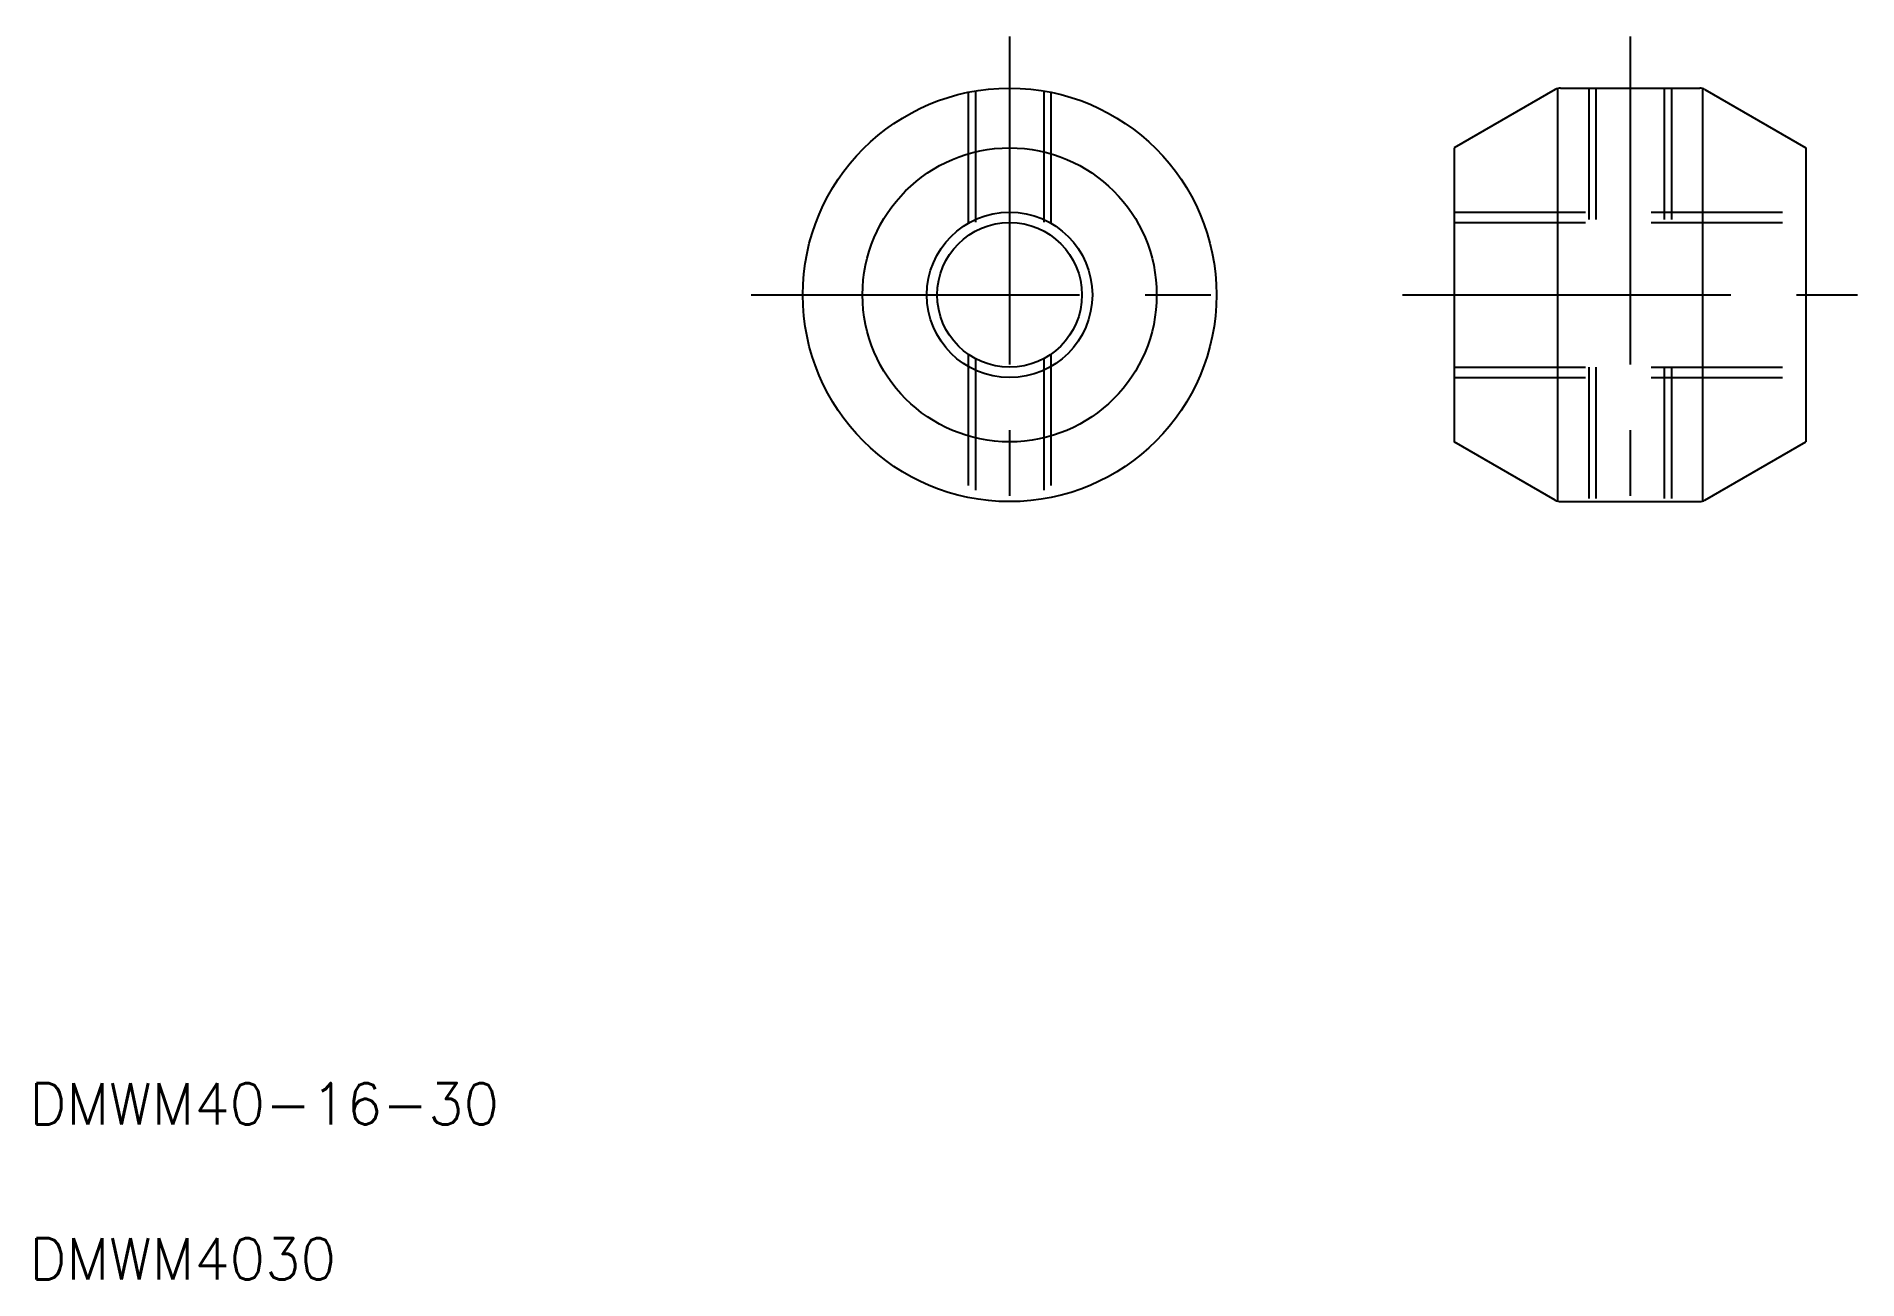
# Model space of a CAD drawing. Extents: x 11 to 187, y 10 to 130.
import ezdxf

# ---------------------------------------------------------------- set-up
doc = ezdxf.new("R2010")
doc.units = 0
doc.linetypes.add('CENTER', pattern=[50.8, 31.75, -6.35, 6.35, -6.35])
doc.linetypes.add('DASHED', pattern=[19.05, 12.7, -6.35])
doc.layers.get('0').update_dxf_attribs({"linetype": 'CONTINUOUS'})
doc.layers.add('CENTER', color=1, linetype='CENTER')
doc.styles.get("Standard").update_dxf_attribs({"font": 'txt', "bigfont": 'BIGFONT'})

msp = doc.modelspace()

# ---------------------------------------------------------------- linework, layer by layer
at = {"color": 7, "linetype": 'CONTINUOUS'}
for p, q in [((157.57, 125.1), (147.8, 119.46)), ((157.8, 125.2), (157.8, 85.27)), ((158.07, 125.24), (171.54, 125.24)), ((171.8, 125.2), (171.8, 85.27)), ((172.04, 125.1), (181.8, 119.46)), ((147.8, 119.46), (147.8, 91.01)), ((181.8, 119.46), (181.8, 91.01)), ((171.8, 115.22), (171.8, 115.22)), ((171.8, 105.24), (171.8, 105.24)), ((157.57, 85.37), (147.8, 91.01)), ((172.04, 85.37), (181.8, 91.01)), ((158.07, 85.24), (171.54, 85.24))]:
    msp.add_line(p, q, dxfattribs=at)
at = {"color": 3, "linetype": 'DASHED'}
for p, q in [((160.8, 125.24), (160.8, 112.24)), ((161.5, 125.24), (161.5, 112.24)), ((168.1, 125.24), (168.1, 112.24)), ((168.8, 125.24), (168.8, 112.24)), ((100.8, 124.83), (100.8, 110.98)), ((101.5, 124.96), (101.5, 111.41)), ((108.1, 124.96), (108.1, 111.41)), ((108.8, 124.83), (108.8, 110.98)), ((147.8, 113.24), (181.8, 113.24)), ((147.8, 112.24), (181.8, 112.24)), ((100.8, 99.49), (100.8, 85.64)), ((101.5, 99.06), (101.5, 85.51)), ((108.1, 99.06), (108.1, 85.51)), ((108.8, 99.49), (108.8, 85.64)), ((147.8, 98.24), (181.8, 98.24)), ((147.8, 97.24), (181.8, 97.24)), ((160.8, 98.24), (160.8, 85.24)), ((161.5, 98.24), (161.5, 85.24)), ((168.1, 98.24), (168.1, 85.24)), ((168.8, 98.24), (168.8, 85.24))]:
    msp.add_line(p, q, dxfattribs=at)
at = {"color": 7, "linetype": 'CONTINUOUS'}
for radius in [20, 14.22, 7]:
    msp.add_circle((104.8, 105.24), radius, dxfattribs=at)
at = {"color": 3, "linetype": 'CONTINUOUS'}
msp.add_circle((104.8, 105.24), 8, dxfattribs=at)
at = {"color": 7, "linetype": 'CONTINUOUS'}
for centre, start, end in [((158.07, 124.24), 90, 120), ((171.54, 124.24), 60, 90), ((158.07, 86.24), 240, 270), ((171.54, 86.24), 270, 300)]:
    msp.add_arc(centre, 1, start, end, dxfattribs=at)
at = {"layer": 'CENTER', "color": 1, "linetype": 'CENTER'}
for p, q in [((104.8, 130.24), (104.8, 80.24)), ((164.8, 130.24), (164.8, 80.24)), ((79.8, 105.24), (129.8, 105.24)), ((142.8, 105.24), (186.8, 105.24))]:
    msp.add_line(p, q, dxfattribs=at)

# ---------------------------------------------------------------- texts
at = {"color": 7, "linetype": 'CONTINUOUS'}
for s, p in [('DMWM40-16-30', (10, 25)), ('DMWM4030', (10, 10))]:
    msp.add_text(s, height=4, dxfattribs=at).set_placement(p)

doc.saveas('drawing.dxf')
